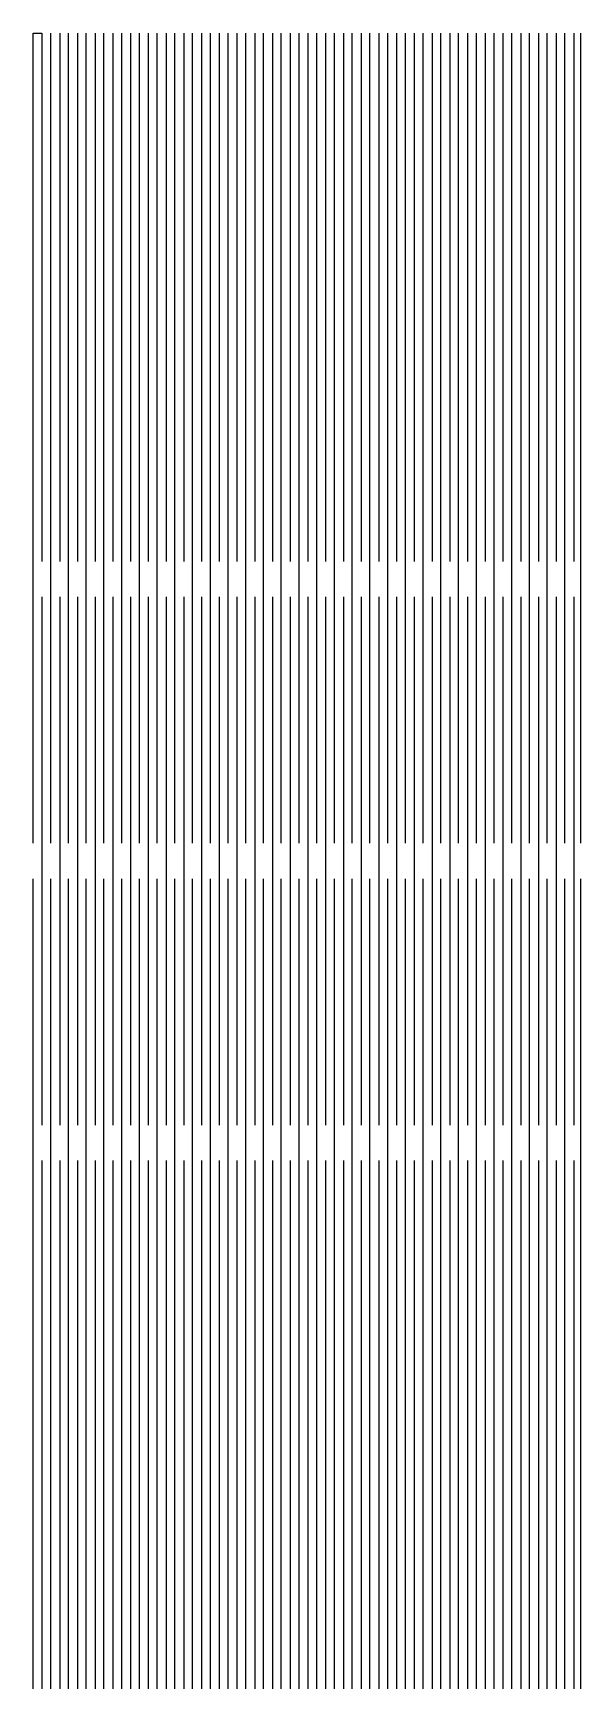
# Model space of a CAD drawing. Header units: millimetres. Extents: x 4 to 97, y -266 to 14.
import ezdxf

# ---------------------------------------------------------------- set-up
doc = ezdxf.new("R2010")
doc.units = ezdxf.units.MM
doc.layers.get('0').update_dxf_attribs({"linetype": 'CONTINUOUS'})

msp = doc.modelspace()

# ---------------------------------------------------------------- linework, layer by layer
for p, q in [((4.24, 14), (5.74, 14)), ((5.74, 14), (5.74, -75.33)), ((8.74, 14), (8.74, -75.33)), ((11.74, 14), (11.74, -75.33)), ((14.74, 14), (14.74, -75.33)), ((17.74, 14), (17.74, -75.33)), ((20.74, 14), (20.74, -75.33)), ((23.74, 14), (23.74, -75.33)), ((26.74, 14), (26.74, -75.33)), ((29.74, 14), (29.74, -75.33)), ((32.74, 14), (32.74, -75.33)), ((35.74, 14), (35.74, -75.33)), ((38.74, 14), (38.74, -75.33)), ((41.74, 14), (41.74, -75.33)), ((44.74, 14), (44.74, -75.33)), ((47.74, 14), (47.74, -75.33)), ((50.74, 14), (50.74, -75.33)), ((53.74, 14), (53.74, -75.33)), ((56.74, 14), (56.74, -75.33)), ((59.74, 14), (59.74, -75.33)), ((62.74, 14), (62.74, -75.33)), ((65.74, 14), (65.74, -75.33)), ((68.74, 14), (68.74, -75.33)), ((71.74, 14), (71.74, -75.33)), ((74.74, 14), (74.74, -75.33)), ((77.74, 14), (77.74, -75.33)), ((80.74, 14), (80.74, -75.33)), ((83.74, 14), (83.74, -75.33)), ((86.74, 14), (86.74, -75.33)), ((89.74, 14), (89.74, -75.33)), ((92.74, 14), (92.74, -75.33)), ((95.74, 14), (95.74, -75.33)), ((4.24, -123), (4.24, 14)), ((7.24, -123), (7.24, 14)), ((10.24, -123), (10.24, 14)), ((13.24, -123), (13.24, 14)), ((16.24, -123), (16.24, 14)), ((19.24, -123), (19.24, 14)), ((22.24, -123), (22.24, 14)), ((25.24, -123), (25.24, 14)), ((28.24, -123), (28.24, 14)), ((31.24, -123), (31.24, 14)), ((34.24, -123), (34.24, 14)), ((37.24, -123), (37.24, 14)), ((40.24, -123), (40.24, 14)), ((43.24, -123), (43.24, 14)), ((46.24, -123), (46.24, 14)), ((49.24, -123), (49.24, 14)), ((52.24, -123), (52.24, 14)), ((55.24, -123), (55.24, 14)), ((58.24, -123), (58.24, 14)), ((61.24, -123), (61.24, 14)), ((64.24, -123), (64.24, 14)), ((67.24, -123), (67.24, 14)), ((70.24, -123), (70.24, 14)), ((73.24, -123), (73.24, 14)), ((76.24, -123), (76.24, 14)), ((79.24, -123), (79.24, 14)), ((82.24, -123), (82.24, 14)), ((85.24, -123), (85.24, 14)), ((88.24, -123), (88.24, 14)), ((91.24, -123), (91.24, 14)), ((94.24, -123), (94.24, 14)), ((96.93, -123), (96.93, 14)), ((5.74, -81.33), (5.74, -170.67)), ((8.74, -81.33), (8.74, -170.67)), ((11.74, -81.33), (11.74, -170.67)), ((14.74, -81.33), (14.74, -170.67)), ((17.74, -81.33), (17.74, -170.67)), ((20.74, -81.33), (20.74, -170.67)), ((23.74, -81.33), (23.74, -170.67)), ((26.74, -81.33), (26.74, -170.67)), ((29.74, -81.33), (29.74, -170.67)), ((32.74, -81.33), (32.74, -170.67)), ((35.74, -81.33), (35.74, -170.67)), ((38.74, -81.33), (38.74, -170.67)), ((41.74, -81.33), (41.74, -170.67)), ((44.74, -81.33), (44.74, -170.67)), ((47.74, -81.33), (47.74, -170.67)), ((50.74, -81.33), (50.74, -170.67)), ((53.74, -81.33), (53.74, -170.67)), ((56.74, -81.33), (56.74, -170.67)), ((59.74, -81.33), (59.74, -170.67)), ((62.74, -81.33), (62.74, -170.67)), ((65.74, -81.33), (65.74, -170.67)), ((68.74, -81.33), (68.74, -170.67)), ((71.74, -81.33), (71.74, -170.67)), ((74.74, -81.33), (74.74, -170.67)), ((77.74, -81.33), (77.74, -170.67)), ((80.74, -81.33), (80.74, -170.67)), ((83.74, -81.33), (83.74, -170.67)), ((86.74, -81.33), (86.74, -170.67)), ((89.74, -81.33), (89.74, -170.67)), ((92.74, -81.33), (92.74, -170.67)), ((95.74, -81.33), (95.74, -170.67)), ((4.24, -266), (4.24, -129)), ((7.24, -266), (7.24, -129)), ((10.24, -266), (10.24, -129)), ((13.24, -266), (13.24, -129)), ((16.24, -266), (16.24, -129)), ((19.24, -266), (19.24, -129)), ((22.24, -266), (22.24, -129)), ((25.24, -266), (25.24, -129)), ((28.24, -266), (28.24, -129)), ((31.24, -266), (31.24, -129)), ((34.24, -266), (34.24, -129)), ((37.24, -266), (37.24, -129)), ((40.24, -266), (40.24, -129)), ((43.24, -266), (43.24, -129)), ((46.24, -266), (46.24, -129)), ((49.24, -266), (49.24, -129)), ((52.24, -266), (52.24, -129)), ((55.24, -266), (55.24, -129)), ((58.24, -266), (58.24, -129)), ((61.24, -266), (61.24, -129)), ((64.24, -266), (64.24, -129)), ((67.24, -266), (67.24, -129)), ((70.24, -266), (70.24, -129)), ((73.24, -266), (73.24, -129)), ((76.24, -266), (76.24, -129)), ((79.24, -266), (79.24, -129)), ((82.24, -266), (82.24, -129)), ((85.24, -266), (85.24, -129)), ((88.24, -266), (88.24, -129)), ((91.24, -266), (91.24, -129)), ((94.24, -266), (94.24, -129)), ((96.93, -266), (96.93, -129)), ((5.74, -176.67), (5.74, -266)), ((8.74, -176.67), (8.74, -266)), ((11.74, -176.67), (11.74, -266)), ((14.74, -176.67), (14.74, -266)), ((17.74, -176.67), (17.74, -266)), ((20.74, -176.67), (20.74, -266)), ((23.74, -176.67), (23.74, -266)), ((26.74, -176.67), (26.74, -266)), ((29.74, -176.67), (29.74, -266)), ((32.74, -176.67), (32.74, -266)), ((35.74, -176.67), (35.74, -266)), ((38.74, -176.67), (38.74, -266)), ((41.74, -176.67), (41.74, -266)), ((44.74, -176.67), (44.74, -266)), ((47.74, -176.67), (47.74, -266)), ((50.74, -176.67), (50.74, -266)), ((53.74, -176.67), (53.74, -266)), ((56.74, -176.67), (56.74, -266)), ((59.74, -176.67), (59.74, -266)), ((62.74, -176.67), (62.74, -266)), ((65.74, -176.67), (65.74, -266)), ((68.74, -176.67), (68.74, -266)), ((71.74, -176.67), (71.74, -266)), ((74.74, -176.67), (74.74, -266)), ((77.74, -176.67), (77.74, -266)), ((80.74, -176.67), (80.74, -266)), ((83.74, -176.67), (83.74, -266)), ((86.74, -176.67), (86.74, -266)), ((89.74, -176.67), (89.74, -266)), ((92.74, -176.67), (92.74, -266)), ((95.74, -176.67), (95.74, -266))]:
    msp.add_line(p, q)

doc.saveas('drawing.dxf')
